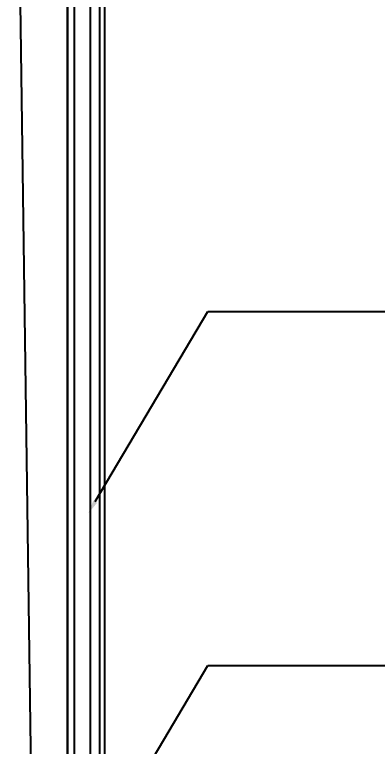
# Model space of a CAD drawing. Header units: metres. Extents: x -941 to 1333, y -28 to 1490.
# Drawn here: x 1028.66 to 1031.33, y 392.06 to 397.45 of the extents above; entities that cross this region are included whole.
import ezdxf
from ezdxf import colors
from ezdxf.entities.mleader import LeaderData, LeaderLine
from ezdxf.math import Vec2, Vec3

# ---------------------------------------------------------------- set-up
doc = ezdxf.new("R2010")
doc.units = ezdxf.units.M
doc.styles.get("Standard").update_dxf_attribs({"font": 'arial.ttf'})

msp = doc.modelspace()

# ---------------------------------------------------------------- linework, layer by layer
at = {"lineweight": 25}
for points in [[(1028.65881, 400.54116), (1028.8284, 388.33111)], [(1029.04886, 400.54116), (1029.04886, 388.33111), (1029.04886, 400.54116)], [(1029.09973, 390.77312), (1029.09973, 400.54116)], [(1029.21844, 390.77312), (1029.21844, 400.54116)], [(1029.32019, 400.54116), (1029.32019, 389.75562), (1029.28627, 389.75562), (1029.28627, 400.54116)]]:
    msp.add_lwpolyline(points, dxfattribs=at)

# ---------------------------------------------------------------- leaders
ml = msp.add_multileader_mtext('Standard')
ml.set_content('', color=256)
ml.set_leader_properties()
ml.build(insert=Vec2(0, 0))
ml.multileader.update_dxf_attribs({"dogleg_length": 2, "arrow_head_size": 0.1})
ctx = ml.context
ctx.base_point, ctx.arrow_head_size, ctx.plane_origin = Vec3(1032.08209, 395.26075), 0.1, Vec3(1029.20148, 393.77476)
notes = []
notes.append((ctx, [(0, (1, 1, 0), (1030.08209, 395.26075), (1, 0), 2, [(0, [(1029.20148, 393.77476)], 0, [])])]))
ctx.mtext.insert, ctx.mtext.flow_direction = Vec3(1034.08209, 397.26075), 5
ml = msp.add_multileader_mtext('Standard')
ml.set_content('', color=256)
ml.set_leader_properties()
ml.build(insert=Vec2(0, 0))
ml.multileader.update_dxf_attribs({"dogleg_length": 2, "arrow_head_size": 0.1})
ctx = ml.context
ctx.base_point, ctx.arrow_head_size, ctx.plane_origin = Vec3(1032.08209, 392.65282), 0.1, Vec3(1029.20148, 391.16683)
notes.append((ctx, [(0, (1, 1, 0), (1030.08209, 392.65282), (1, 0), 2, [(0, [(1029.20148, 391.16683)], 0, [])])]))
ctx.mtext.insert, ctx.mtext.flow_direction = Vec3(1034.08209, 394.65282), 5
for ctx, leaders in notes:
    for number, flags, end, landing, length, lines in leaders:
        leader = LeaderData()
        leader.index, (leader.has_last_leader_line, leader.has_dogleg_vector, leader.attachment_direction) = number, flags
        leader.last_leader_point, leader.dogleg_vector, leader.dogleg_length = Vec3(end), Vec3(landing), length
        for number, points, colour, breaks in lines:
            line = LeaderLine()
            line.index, line.vertices, line.color, line.breaks = number, Vec3.list(points), colors.encode_raw_color(colour), breaks
            leader.lines.append(line)
        ctx.leaders.append(leader)

doc.saveas('drawing.dxf')
